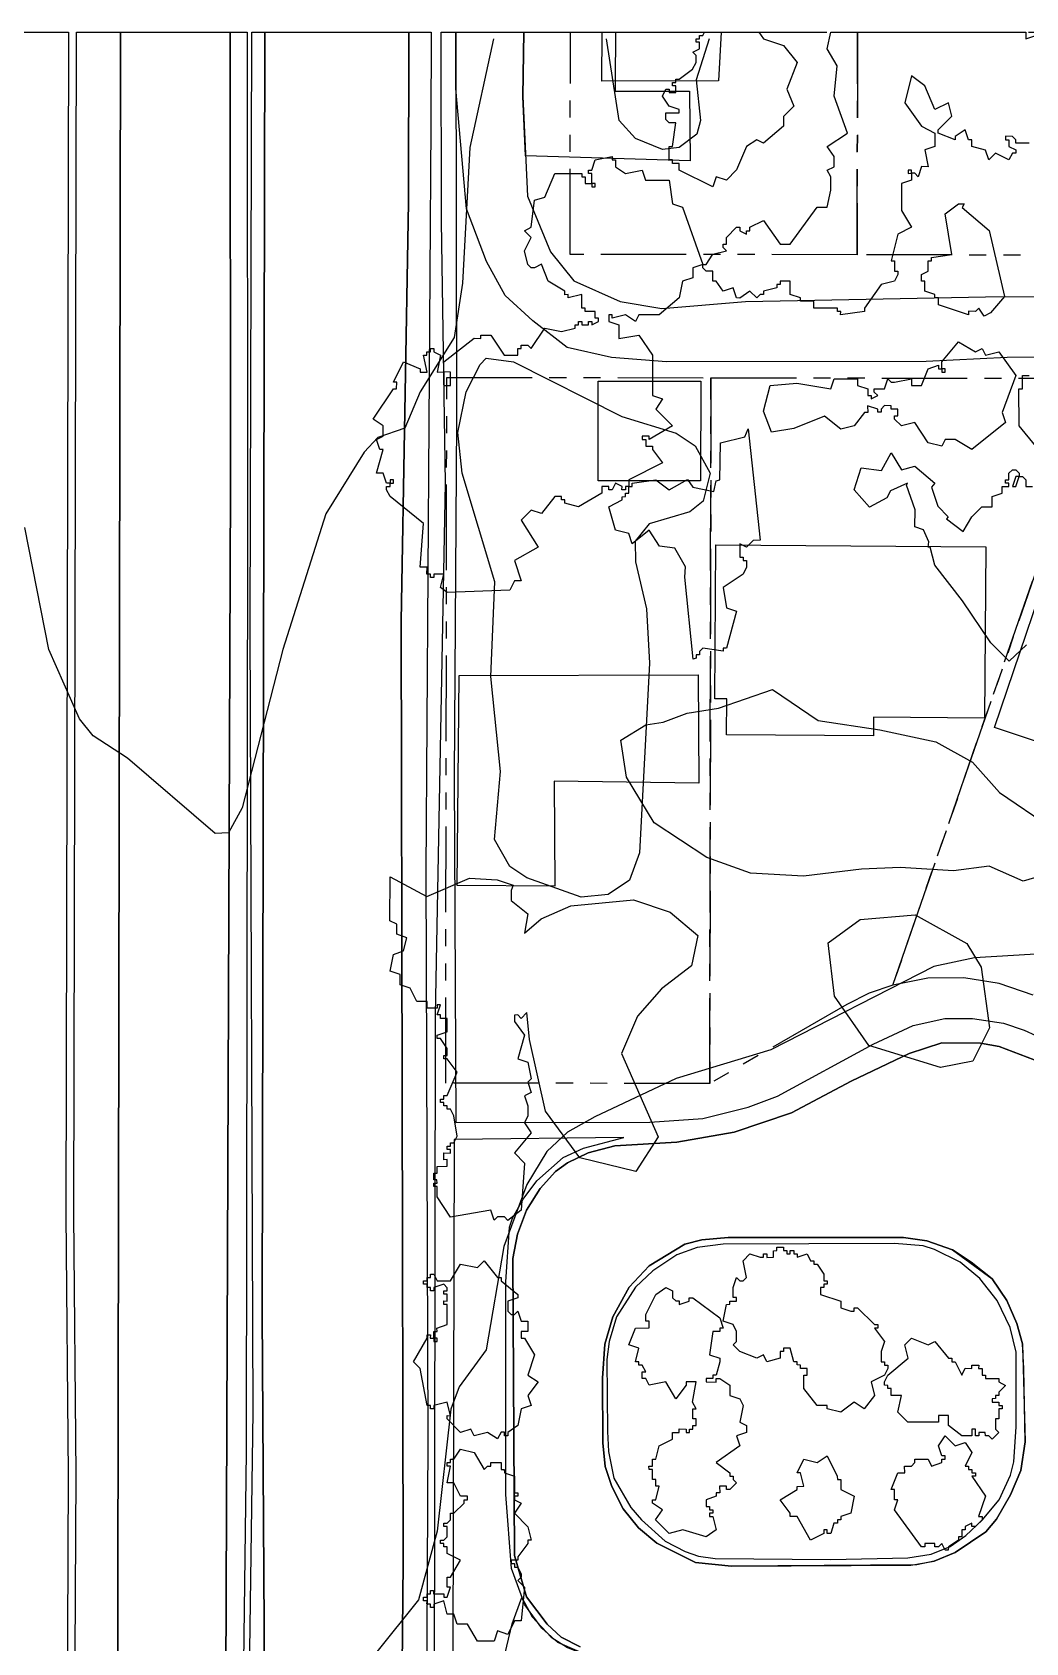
# Model space of a CAD drawing. Header units: metres. Extents: x -550 to 550, y -500 to 950.
# Drawn here: x 151.3 to 225.1, y 830.4 to 950 of the extents above; entities that cross this region are included whole.
import ezdxf

# ---------------------------------------------------------------- set-up
doc = ezdxf.new("R2010")
doc.units = ezdxf.units.M
doc.header["$LTSCALE"] = 2
doc.linetypes.add('PHANTOM', pattern=[6.35, 3.175, -0.635, 0.635, -0.635, 0.635, -0.635])
for name, color, linetype in [('SITE-BLDG-EXIST', 7, 'CONTINUOUS'), ('SITE-PARKING', 250, 'CONTINUOUS'), ('SITE-PROPERTY', 7, 'PHANTOM'), ('SITE-ROAD-CURB', 7, 'CONTINUOUS'), ('SITE-ROAD-GRAVEL', 32, 'CONTINUOUS'), ('SITE-ROAD-PAVED', 7, 'CONTINUOUS'), ('SITE-TREE-CANOPY', 94, 'CONTINUOUS'), ('TOPO-CONTOUR-MINOR', 9, 'CONTINUOUS')]:
    doc.layers.add(name, color=color, linetype=linetype)

msp = doc.modelspace()

# ---------------------------------------------------------------- linework, layer by layer
at = {"layer": 'SITE-BLDG-EXIST'}
for points in [[(202.32, 946.4), (193.64, 946.37), (193.66, 950), (202.5, 950)], [(193.37, 916.69), (193.37, 924.09), (200.99, 924.08), (200.98, 916.69)], [(222.82, 898.36), (228.06, 913.77), (240.13, 909.61), (239.11, 906.65), (243.14, 905.29), (239.61, 895.01), (230.05, 898.19), (229.41, 896.15)], [(222.19, 911.78), (222.09, 899.06), (213.83, 899.12), (213.82, 897.74), (202.91, 897.82), (202.93, 900.5), (202.03, 900.5), (202.11, 911.93)], [(183.04, 902.22), (200.81, 902.28), (200.84, 894.22), (190.11, 894.38), (190.14, 886.58), (182.88, 886.63)]]:
    msp.add_lwpolyline(points, close=True, dxfattribs=at)
at = {"layer": 'SITE-PARKING'}
msp.add_lwpolyline([(194.64, 946.26), (194.64, 945.62), (200.15, 945.63), (200.2, 940.44), (187.98, 940.81), (187.76, 945.23), (187.84, 950), (194.66, 950)], close=True, dxfattribs=at)
at = {"layer": 'SITE-PROPERTY'}
for points in [[(212.62, 933.47), (191.28, 933.5), (191.31, 950), (212.64, 950)], [(232.37, 933.43), (212.62, 933.47), (212.64, 950), (235.09, 950)], [(201.66, 871.92), (182.04, 871.95), (182.12, 924.36), (201.75, 924.34)], [(215.26, 879.23), (213.51, 878.62), (211.86, 877.79), (201.66, 871.92), (201.75, 924.34), (230.87, 924.29)], [(225.69, 878.48), (223.17, 879.35), (220.54, 879.78), (217.88, 879.74), (215.26, 879.23), (230.87, 924.29), (259.76, 914.61)]]:
    msp.add_lwpolyline(points, close=True, dxfattribs=at)
at = {"layer": 'SITE-ROAD-CURB'}
for points in [[(167.32, 913.5), (167.21, 844.57), (166.48, 787.81), (165.02, 761.09), (163.43, 738.49), (161.3, 701.16), (157.29, 622.89), (157.34, 644.97), (159.61, 685.59), (162.82, 750.86), (165.64, 815.03), (166.05, 916.34), (166.01, 950), (167.29, 950)], [(168.41, 854.87), (168.65, 816.22), (167.77, 788.12), (165.89, 751.32), (163.79, 704.22), (162.9, 673.34), (162.6, 674.32), (161.92, 675.29), (161.04, 676.07), (160.92, 676), (162.91, 711.99), (165.29, 760.97), (166.9, 787.3), (167.72, 847.53), (167.5, 905.86), (167.62, 950), (168.6, 950)], [(180.94, 943.09), (180.57, 887.63), (180.71, 845.68), (180.43, 790.76), (179.93, 748.75), (177.27, 748.93), (176.62, 716.15), (176.3, 690.22), (176.34, 671.85), (176.72, 666.08), (174.57, 666.16), (174.29, 670.64), (174.11, 694.77), (174.43, 712.1), (175.15, 735.32), (176.2, 751.53), (178.07, 788.3), (178.59, 805.51), (178.88, 836.35), (178.72, 906.27), (179.28, 937.35), (179.31, 950), (180.95, 950)], [(182.56, 829.97), (182.57, 828.98), (193.59, 829.02), (190.37, 830.41), (189.19, 831.46), (187.91, 833.19), (186.92, 835.91), (186.51, 841.39), (186.52, 857.18), (186.79, 861.25), (187, 861.93), (187.8, 863.33), (188.81, 864.68), (190.78, 866.43), (192.27, 867.13), (195.27, 867.9), (182.66, 867.76)], [(219.69, 859.57), (222.65, 857.42), (223.75, 855.8), (224.49, 854.1), (224.9, 852.58), (225.09, 845.3), (224.79, 843.19), (224, 841.36), (222.97, 839.57), (222.17, 838.63), (219.9, 837.08), (218.33, 836.44), (217.05, 836.18), (203.28, 836.08), (200.61, 836.35), (197.73, 837.78), (196.37, 838.92), (195.22, 840.34), (194.38, 841.99), (193.89, 843.48), (193.71, 845.23), (193.68, 850.03), (193.86, 852.57), (194.45, 854.59), (195.67, 856.8), (197.16, 858.38), (199.81, 859.98), (201.08, 860.31), (203.04, 860.49), (216.07, 860.48), (217.8, 860.24)], [(210.65, 836.58), (216.39, 836.69), (218.12, 836.96), (219.52, 837.53), (220.7, 838.34), (221.91, 839.5), (223.16, 841), (224, 842.83), (224.27, 843.82), (224.43, 846.42), (224.44, 851.96), (223.98, 853.81), (223.01, 855.8), (221.73, 857.44), (220.26, 858.66), (218.37, 859.6), (217.51, 859.86), (215.39, 860.03), (202.66, 859.99), (200.73, 859.73), (199.22, 859.19), (197.43, 858.01), (196.14, 856.79), (194.74, 854.59), (194.18, 852.77), (194.02, 851.43), (194.07, 846.08), (194.13, 844.6), (194.54, 842.6), (195.79, 840.44), (196.59, 839.51), (198.34, 837.92), (199.83, 837.17), (200.82, 836.82), (202.06, 836.63)]]:
    msp.add_lwpolyline(points, close=True, dxfattribs=at)
for points in [[(181.11, 756.95), (181.27, 877.01), (182.03, 916.51), (181.73, 935.93), (181.71, 950), (182.79, 950), (182.85, 921.15), (182.66, 894.74), (182.78, 869.02), (197.21, 869.04), (201.14, 869.33), (204.52, 870.16), (206.69, 870.98), (213.8, 874.83), (216.78, 876.23), (219.14, 876.76), (221.19, 876.74), (223.48, 876.39), (225.03, 875.89), (226.75, 875.1)], [(226.28, 873.47), (223.18, 874.68), (221.79, 874.91), (218.91, 874.95), (216.49, 874.14), (212.16, 872.09), (207.73, 869.74), (203.48, 868.3), (199.21, 867.57), (194.61, 867.3), (192.62, 866.78), (191.08, 866.02), (190.21, 865.38), (189.06, 864.11), (188.05, 862.51), (187.38, 860.73), (187.04, 858.92), (187.15, 836.86), (188.04, 833.8), (189.57, 831.77), (190.61, 830.8), (192.02, 830.07)]]:
    msp.add_lwpolyline(points, dxfattribs=at)
at = {"layer": 'SITE-ROAD-GRAVEL'}
msp.add_lwpolyline([(228.78, 925.88), (223.77, 925.85), (217.74, 925.55), (198.46, 925.53), (194.35, 925.85), (191.06, 926.59), (188.51, 928.57), (186.47, 930.45), (185.08, 932.98), (183.59, 936.87), (182.78, 945.83), (182.79, 950), (187.84, 950), (187.76, 945.23), (188.13, 937.83), (189.82, 933.68), (191.55, 931.53), (195.01, 930), (198.1, 929.49), (204.31, 930), (209.48, 930.11), (222.15, 930.35), (226.77, 930.36)], dxfattribs=at)
msp.add_lwpolyline([(186.31, 829), (186.98, 831.78), (187.7, 833.74), (188.46, 832.31), (189.88, 830.79), (191.1, 830.04), (193.59, 829.02)], close=True, dxfattribs=at)
at = {"layer": 'SITE-ROAD-PAVED'}
for points in [[(146.39, 950), (154.01, 950), (153.81, 862.2), (153.99, 842.88), (153.9, 825.09), (153.37, 794.86), (152.64, 779.42), (151.32, 758.33), (150.2, 733.23)], [(150.79, 733.2), (151.92, 758.3), (153.23, 779.39), (153.96, 794.84), (154.49, 825.09), (154.58, 842.87), (154.41, 862.2), (154.61, 950), (157.86, 950), (157.34, 644.97), (154.87, 590.79), (154.96, 588.94), (154.04, 573.93), (153.97, 564.38), (154.08, 560.39), (154.58, 554.35), (156.27, 540.43), (157.14, 531.16), (156.85, 362.7)], [(162.45, 539.21), (162.79, 643.43), (163.11, 666.91), (162.9, 673.34), (163.79, 704.22), (165.89, 751.32), (167.77, 788.12), (168.65, 816.22), (168.41, 854.87), (168.6, 950), (179.31, 950), (179.28, 937.35), (178.72, 906.27), (178.88, 836.35), (178.59, 805.51), (178.07, 788.3), (176.2, 751.53), (175.15, 735.32), (174.43, 712.1), (174.11, 694.77), (174.29, 670.64), (174.57, 666.16), (175.22, 641.36), (177.39, 607.67)], [(192.02, 830.07), (190.61, 830.8), (189.57, 831.77), (188.04, 833.8), (187.15, 836.86), (187.04, 858.92), (187.38, 860.73), (188.05, 862.51), (189.06, 864.11), (190.21, 865.38), (191.08, 866.02), (192.62, 866.78), (194.61, 867.3), (199.21, 867.57), (203.48, 868.3), (207.73, 869.74), (212.16, 872.09), (216.49, 874.14), (218.91, 874.95), (221.79, 874.91), (223.18, 874.68), (226.28, 873.47)]]:
    msp.add_lwpolyline(points, dxfattribs=at)
for points in [[(166.05, 916.34), (165.64, 815.03), (162.82, 750.86), (159.61, 685.59), (157.34, 644.97), (157.86, 950), (166.01, 950)], [(222.17, 838.63), (222.97, 839.57), (224, 841.36), (224.79, 843.19), (225.09, 845.3), (225, 850.76), (224.9, 852.58), (224.49, 854.1), (223.75, 855.8), (222.65, 857.42), (221.1, 858.65), (219.69, 859.57), (217.8, 860.24), (216.07, 860.48), (203.04, 860.49), (201.08, 860.31), (199.81, 859.98), (197.16, 858.38), (195.67, 856.8), (194.45, 854.59), (193.86, 852.57), (193.68, 850.03), (193.71, 845.23), (193.89, 843.48), (194.38, 841.99), (195.22, 840.34), (196.37, 838.92), (197.73, 837.78), (200.61, 836.35), (203.28, 836.08), (216.6, 836.14), (218.33, 836.44), (219.9, 837.08)]]:
    msp.add_lwpolyline(points, close=True, dxfattribs=at)
at = {"layer": 'SITE-TREE-CANOPY'}
for points in [[(205.65, 949.51), (207.14, 949.01), (208.15, 947.76), (207.4, 945.76), (207.9, 944.51), (207.14, 943.75), (207.15, 943.01), (205.65, 941.77), (205.15, 942.01), (204.4, 941.51), (203.65, 939.77), (202.9, 939.01), (202.15, 939.26), (201.9, 938.51), (199.4, 939.76), (199.4, 940.26), (198.9, 940.26), (198.9, 940.51), (198.64, 940.51), (198.65, 941.51), (198.9, 941.51), (199.15, 943.26), (198.65, 943.26), (198.4, 943.51), (198.4, 944.01), (199.4, 944.01), (199.4, 944.27), (198.65, 944.51), (198.15, 945.26), (198.4, 945.76), (198.64, 945.76), (198.65, 945.51), (199.15, 945.51), (199.15, 946.01), (198.9, 946.01), (198.9, 946.26), (199.15, 946.26), (199.15, 946.51), (199.4, 946.51), (200.39, 947.26), (200.65, 947.76), (200.65, 948.26), (200.4, 948.51), (200.9, 948.76), (200.9, 949.26), (200.65, 949.26), (200.65, 949.51), (200.9, 949.51), (200.9, 949.76), (201.15, 949.76), (201.27, 950), (205.32, 950)], [(177.65, 916.51), (177.4, 917.26), (176.9, 917.26), (177.4, 919.01), (177.15, 919.01), (176.9, 919.76), (177.4, 920.01), (177.4, 920.76), (176.65, 921.26), (178.15, 923.51), (178.39, 923.51), (178.4, 924.01), (178.15, 924.01), (178.9, 925.51), (180.14, 925.01), (180.14, 924.76), (180.65, 924.76), (180.4, 926.01), (180.64, 926.01), (180.64, 926.26), (180.9, 926.26), (180.9, 926.51), (181.15, 926.51), (181.15, 926.26), (181.65, 926.01), (181.4, 924.75), (181.9, 924.77), (181.9, 925.51), (184.15, 927.27), (184.65, 927.26), (184.65, 927.51), (185.4, 927.51), (186.39, 926.01), (187.4, 926.02), (187.4, 926.5), (187.65, 926.52), (187.65, 926.76), (188.14, 926.76), (188.4, 926.51), (189.4, 928.02), (190.65, 927.76), (191.65, 928.01), (191.65, 928.26), (191.9, 928.26), (191.9, 928.51), (192.15, 928.51), (192.15, 928.26), (192.65, 928.26), (192.65, 928.51), (192.9, 928.51), (192.9, 928.26), (193.4, 928.51), (193.4, 928.76), (193.15, 928.76), (193.15, 929.26), (192.4, 929.26), (192.4, 929.51), (192.15, 929.51), (192.15, 930.51), (191.15, 930.26), (191.15, 930.52), (190.89, 930.5), (190.89, 930.76), (189.65, 931.51), (189.15, 932.77), (188.65, 932.51), (188.4, 932.51), (188.14, 932.76), (187.9, 933.76), (188.4, 934.76), (187.9, 935.26), (188.4, 935.51), (188.65, 937.52), (189.4, 937.76), (190.15, 939.5), (192.15, 939.51), (192.15, 939.26), (192.4, 939.26), (192.4, 938.76), (192.9, 938.76), (192.9, 939.51), (192.65, 939.51), (192.65, 939.76), (192.9, 939.76), (193.15, 940.51), (194.4, 940.76), (194.4, 940.51), (194.65, 940.51), (194.65, 940.01), (195.4, 939.51), (196.65, 939.76), (196.89, 939.01), (198.65, 939.02), (198.9, 937.26), (199.64, 937.01), (201.15, 932.76), (200.4, 932.51), (200.4, 931.76), (199.64, 931.51), (199.4, 930.26), (197.9, 929.01), (196.4, 929.01), (196.15, 928.51), (195.4, 929.01), (194.4, 928.77), (194.4, 929.01), (194.15, 929.01), (194.15, 928.51), (194.9, 928.26), (194.9, 927.26), (196.4, 927.51), (197.4, 926.01), (197.4, 923.01), (198.14, 922.76), (197.65, 922.01), (198.9, 920.76), (197.15, 919.76), (197.15, 920.01), (196.65, 920.01), (196.65, 919.76), (196.9, 919.76), (196.9, 919.26), (197.4, 919.26), (197.4, 919.01), (198.15, 918.01), (195.64, 916.76), (195.65, 916.26), (195.4, 916.26), (195.4, 916), (195.14, 916.01), (195.15, 916.26), (194.65, 916.51), (194.4, 916.01), (194.15, 916.01), (194.15, 916.26), (193.65, 916.26), (193.65, 915.76), (191.9, 914.76), (190.9, 915.01), (190.9, 915.27), (190.65, 915.27), (190.65, 915.51), (190.14, 915.51), (189.15, 914.26), (188.4, 914.51), (187.65, 913.76), (188.9, 911.76), (187.15, 910.77), (187.64, 909.26), (187.15, 909.26), (186.8, 908.57), (182.15, 908.39), (181.65, 908.76), (181.89, 909.76), (181.15, 909.76), (181.15, 909.5), (180.9, 909.51), (180.9, 909.76), (180.64, 909.76), (180.65, 910.26), (180.15, 910.26), (180.4, 913.51), (177.9, 915.52), (177.65, 916.01), (177.65, 916.26), (177.9, 916.26), (177.9, 916.51)], [(216.65, 939.76), (216.4, 939.76), (216.4, 939.5), (216.65, 939.52)], [(192.9, 938.51), (193.14, 938.51), (193.14, 938.76), (192.9, 938.76)], [(220.43, 936.99), (222.42, 935.27), (223.56, 930.36), (222.53, 929.15), (222.05, 928.91), (221.65, 929.51), (221.4, 929.26), (220.9, 929.27), (220.89, 929.01), (218.65, 929.76), (218.65, 930.26), (218.4, 930.26), (218.4, 930.51), (217.65, 930.76), (217.65, 931.51), (217.39, 931.51), (217.4, 932.01), (217.9, 932.26), (217.89, 933.01), (218.15, 933.01), (218.15, 933.26), (219.65, 933.5), (219.15, 936.51), (220.15, 937.26), (220.56, 937.26)], [(218.9, 925.26), (218.9, 925.51), (220.15, 927.01), (221.4, 926.26), (221.9, 926.51), (222.15, 926.02), (223.15, 926.26), (224.4, 924.51), (223.4, 921.76), (223.65, 921.01), (221.15, 919.01), (219.9, 919.76), (219.15, 919.76), (218.9, 919.26), (217.9, 919.51), (216.9, 921.01), (215.9, 920.76), (215.39, 921.26), (215.39, 921.51), (215.65, 921.51), (215.65, 922.01), (215.15, 922.01), (215.15, 922.26), (214.64, 922.27), (214.4, 922.01), (214.4, 921.77), (214.15, 921.77), (214.15, 922.01), (213.39, 922.26), (213.4, 921.76), (213.15, 921.76), (212.4, 920.76), (211.4, 920.51), (210.18, 921.48), (207.9, 920.56), (206.26, 920.3), (205.65, 921.85), (206.16, 923.76), (208.14, 923.93), (210.65, 923.51), (210.9, 924.26), (212.65, 924.26), (212.65, 923.76), (213.4, 923.51), (213.4, 923.01), (213.65, 923.01), (213.65, 922.76), (214.15, 923.01), (213.89, 923.26), (213.89, 923.51), (214.65, 923.51), (214.9, 924.26), (215.15, 924.01), (215.4, 924.01), (216.65, 924.26), (216.65, 923.76), (217.4, 923.76), (217.9, 925.01), (218.65, 925.26), (218.65, 925.01), (218.9, 925.01)], [(181.9, 923.76), (182.4, 923.76), (182.4, 924.76), (181.9, 924.77)], [(218.9, 924.76), (219.15, 924.76), (219.15, 925.01), (218.9, 925.01)], [(195.9, 916.26), (195.9, 916.5), (197.65, 916.76), (198.65, 916.01), (200.01, 916.77), (200.41, 916.22), (201.96, 915.89), (202.14, 916.67), (202.4, 916.76), (202.47, 919.51), (204.28, 919.94), (204.52, 920.55), (205.41, 912.27), (204.9, 912.26), (204.4, 911.76), (203.9, 912.01), (203.9, 911.01), (204.15, 911.01), (204.15, 910.77), (204.4, 910.77), (204.4, 910.26), (204.15, 909.76), (202.65, 908.77), (202.9, 907.26), (203.65, 907.01), (202.9, 904.26), (202.65, 904.26), (202.65, 904.02), (201.15, 904.26), (200.9, 904.01), (200.9, 903.76), (200.65, 903.76), (200.65, 903.51), (200.42, 903.44), (199.8, 909.53), (199.85, 910.3), (199.06, 911.68), (197.93, 911.83), (197.15, 913.01), (195.9, 912.01), (195.65, 912.76), (194.65, 913.01), (194.15, 914.76), (195.15, 915.26), (195.15, 915.5), (195.4, 915.52), (195.4, 915.76), (195.65, 915.76), (195.65, 916.26)], [(178.15, 916.51), (178.15, 916.76), (177.9, 916.76), (177.9, 916.51)], [(224.4, 917.01), (224.15, 916.26), (224.4, 916.26), (224.65, 917.01)], [(222.42, 888.05), (219.77, 887.71), (215.81, 887.97), (212.94, 887.85), (208.63, 887.31), (204.68, 887.54), (201.44, 888.7), (197.52, 891.29), (195.47, 894.68), (195.05, 897.43), (196.91, 898.56), (198.19, 898.76), (199.99, 899.42), (202.32, 899.79), (206.32, 901.19), (209.73, 898.89), (214.3, 898.19), (218.47, 897.29), (221.18, 895.79), (223.19, 893.53), (226.99, 890.95), (227.6, 888.54), (227.41, 887.67), (224.95, 886.95)], [(189.14, 884.15), (191.34, 885.11), (196, 885.55), (198.73, 884.65), (200.78, 882.91), (200.3, 880.67), (198.08, 878.95), (196.29, 876.93), (195.11, 874.14), (197.84, 867.96), (196.18, 865.39), (192.01, 866.39), (189.46, 869.86), (188.27, 875.19), (188.08, 877.19), (187.64, 876.76), (187.4, 877.02), (187.15, 877), (187.15, 876.52), (187.9, 875.51), (187.4, 873.76), (188.15, 873.51), (188.4, 872.26), (188.14, 872.01), (188.4, 871.26), (187.9, 871.01), (188.15, 870.26), (188.15, 869.51), (187.89, 869.01), (188.4, 868.26), (187.15, 866.76), (187.9, 866.01), (187.65, 862.51), (186.65, 861.75), (186.4, 862.01), (185.9, 862.01), (185.65, 861.76), (185.4, 862.51), (182.39, 862), (181.4, 863.51), (181.4, 864.26), (181.15, 864.26), (181.15, 864.51), (181.4, 864.51), (181.39, 864.76), (181.15, 864.77), (181.15, 865.27), (181.4, 865.27), (181.4, 865.75), (182.15, 865.77), (182.15, 866.27), (181.89, 866.25), (181.9, 866.76), (182.4, 866.75), (182.39, 867.01), (182.15, 867.01), (182.15, 867.26), (182.39, 867.26), (182.39, 867.51), (182.65, 867.51), (182.9, 868.01), (182.65, 869.51), (182.4, 870.01), (182.15, 870.01), (182.15, 870.26), (181.9, 870.26), (181.9, 870.52), (181.65, 870.52), (181.65, 870.76), (181.9, 870.76), (181.9, 871.02), (182.15, 871.02), (182.9, 872.76), (182.15, 873.76), (181.9, 873.76), (181.9, 874.01), (182.15, 874.01), (182.15, 874.51), (181.65, 875.27), (181.4, 875.27), (181.4, 875.51), (182.15, 875.77), (182.15, 876.76), (181.65, 876.76), (181.65, 877.01), (181.4, 877.01), (181.65, 877.76), (181.4, 877.76), (181.4, 877.51), (180.65, 877.51), (180.65, 878.01), (179.89, 878.02), (179.4, 879.01), (178.65, 879.26), (178.65, 880.01), (177.9, 880.26), (178.15, 881.51), (178.9, 881.77), (179.15, 882.75), (178.4, 883.01), (178.4, 883.76), (177.89, 884.01), (177.9, 887.26), (180.64, 885.82), (183.8, 887.16), (185.87, 887.04), (187.06, 886.66), (186.9, 886.26), (186.9, 885.51), (188.15, 884.51), (187.9, 883.08)], [(221.21, 873.58), (218.82, 873.12), (213.48, 874.75), (210.94, 878.41), (210.45, 882.37), (212.83, 884.09), (216.92, 884.45), (220.76, 882.33), (221.82, 880.55), (222.46, 876.05)], [(207.15, 859.51), (207.4, 859.51), (207.39, 859.26), (207.65, 859.26), (207.65, 859.51), (207.9, 859.51), (207.9, 859.26), (208.15, 859.26), (208.15, 859.01), (208.9, 859.26), (209.15, 858.76), (209.4, 858.76), (209.4, 858.51), (209.65, 858.51), (210.15, 857.76), (210.14, 857.26), (210.4, 857.26), (210.4, 857.01), (210.14, 857.01), (210.15, 856.76), (209.9, 856.76), (209.9, 856.26), (211.4, 855.76), (211.4, 855.26), (212.15, 855.01), (212.4, 855.01), (212.4, 855.26), (212.65, 855.26), (213.9, 854.01), (214.15, 854.01), (214.15, 853.76), (213.9, 853.76), (214.65, 852.76), (214.4, 852.01), (214.4, 851.26), (214.65, 851.26), (214.64, 851.01), (214.9, 851.01), (214.9, 850.76), (214.65, 850.26), (213.65, 849.76), (213.9, 848.76), (213.14, 847.76), (212.39, 848.26), (211.4, 847.51), (210.4, 847.76), (210.4, 848.01), (209.65, 848.01), (208.65, 849.26), (208.65, 850.26), (208.9, 850.26), (208.9, 850.76), (208.4, 850.76), (208.4, 851.01), (208.15, 851.02), (208.15, 851.26), (207.9, 851.26), (207.65, 852.26), (207.15, 852.26), (207.15, 852.01), (206.9, 852.01), (206.9, 851.51), (205.9, 851.26), (205.65, 851.76), (205.15, 851.51), (203.9, 852.01), (203.4, 852.51), (203.65, 852.76), (203.65, 853.51), (203.4, 854.01), (202.65, 854.26), (202.9, 855.5), (203.15, 855.52), (203.15, 855.76), (203.65, 855.76), (203.65, 856.02), (203.4, 856.02), (203.4, 856.76), (203.65, 857.51), (203.9, 857.26), (204.15, 857.26), (204.39, 857.51), (204.15, 858.76), (204.65, 859.26), (205.4, 859.01), (205.65, 859.01), (205.65, 859.26), (205.9, 859.26), (205.9, 859), (206.4, 859.02), (206.4, 859.5), (206.65, 859.52), (206.64, 859.76), (207.15, 859.76)], [(181.15, 853.26), (181.15, 853.51), (181.4, 853.51), (181.39, 853.76), (182.15, 854.01), (182.15, 855.51), (181.9, 855.51), (181.9, 855.77), (182.15, 855.76), (182.15, 856.27), (181.9, 856.27), (181.9, 856.51), (182.15, 856.51), (182.15, 856.75), (181.9, 857.01), (181.15, 856.76), (181.15, 856.51), (180.9, 856.51), (180.9, 856.76), (180.65, 856.76), (180.65, 857.01), (180.39, 857.01), (180.39, 857.26), (180.65, 857.26), (180.65, 857.51), (180.9, 857.51), (180.9, 857.76), (181.15, 857.76), (181.4, 857.26), (182.4, 857.26), (183.15, 858.51), (184.4, 858.26), (184.9, 858.76), (185.9, 857.51), (186.15, 857.51), (186.15, 857.26), (187.4, 856.26), (187.4, 856.01), (186.65, 855.76), (186.65, 855.01), (186.9, 854.76), (187.15, 854.76), (187.4, 855.01), (187.65, 854.26), (188.15, 854.26), (188.15, 853.51), (187.65, 853.51), (187.65, 853.01), (187.9, 853.01), (188.65, 851.76), (188.14, 850.26), (188.9, 849.76), (188.15, 848.76), (188.39, 848.01), (187.65, 847.76), (187.4, 846.51), (186.65, 846.01), (186.65, 845.76), (186.4, 845.76), (186.4, 846.02), (186.15, 846.02), (185.9, 845.52), (185.15, 846.01), (184.15, 845.76), (183.9, 846.26), (183.15, 846.01), (182.15, 847.01), (182.14, 847.26), (182.4, 847.25), (182.15, 848.26), (181.15, 848.01), (181.15, 847.76), (180.9, 847.76), (180.9, 848.01), (180.65, 848.01), (180.15, 850.76), (179.65, 851.26), (180.65, 853.01), (180.65, 853.26), (180.9, 853.26), (180.89, 853.01), (181.15, 853.01)], [(199.15, 855.77), (199.4, 855.77), (199.4, 855.51), (200.14, 855.76), (200.14, 856.01), (200.4, 856.01), (202.4, 854.52), (202.65, 853.76), (202.4, 853.76), (202.4, 853.51), (201.9, 853.51), (201.65, 851.76), (202.4, 851.51), (202.4, 851.26), (202.15, 850.26), (201.9, 850.26), (201.9, 850.01), (201.4, 850.01), (201.4, 849.76), (202.14, 849.75), (202.15, 850.01), (202.4, 850.01), (203.15, 849.51), (203.15, 848.76), (203.9, 848.51), (204.15, 848.01), (203.9, 846.76), (204.39, 846.51), (204.4, 846.01), (203.65, 845.76), (203.9, 845.01), (202.15, 843.76), (203.15, 843.01), (203.15, 842.76), (203.4, 842.76), (203.4, 842.51), (203.64, 842.26), (203.15, 841.76), (202.9, 841.76), (202.9, 842.01), (202.39, 842.01), (202.4, 841.51), (202.15, 841.51), (202.15, 841.26), (201.4, 841.01), (201.4, 840.51), (201.65, 840.51), (201.65, 840.26), (201.9, 840.26), (201.9, 840.01), (201.65, 840.01), (201.65, 839.76), (201.9, 839.75), (202.14, 838.76), (201.4, 838.26), (199.65, 838.76), (198.65, 838.51), (197.64, 839.52), (198.14, 840.26), (197.4, 840.76), (197.4, 841.01), (197.65, 841.01), (197.9, 842.01), (197.65, 842.01), (197.65, 842.51), (197.4, 842.51), (197.4, 843.26), (197.15, 843.26), (197.14, 843.51), (197.4, 843.51), (197.4, 844.01), (197.65, 844.01), (197.9, 845.01), (198.9, 845.51), (198.9, 846.01), (199.39, 846.01), (199.39, 846.27), (199.9, 846.26), (199.9, 846.01), (200.15, 846.01), (200.15, 846.26), (200.4, 846.26), (200.4, 846.51), (200.65, 846.51), (200.65, 847.01), (200.4, 847.01), (200.4, 847.75), (200.65, 847.77), (200.39, 848.26), (200.65, 849.76), (199.9, 849.76), (199.9, 849.51), (199.15, 848.51), (198.4, 849.76), (197.15, 849.51), (196.9, 850.01), (196.65, 850.01), (196.65, 850.51), (196.9, 850.51), (196.65, 851.01), (196.4, 851.01), (196.4, 851.26), (196.15, 851.26), (196.4, 852.26), (195.65, 852.51), (196.15, 853.76), (197.15, 853.77), (197.15, 854.26), (196.9, 854.26), (196.9, 854.76), (197.65, 856.26), (198.4, 856.76), (198.9, 856.51), (198.89, 856.01)], [(181.15, 852.76), (181.4, 852.76), (181.4, 853.01), (181.15, 853.01)], [(217.9, 852.52), (218.4, 852.76), (219.4, 851.51), (219.64, 851.51), (219.64, 851.26), (219.9, 851.26), (220.39, 850.27), (220.65, 850.77), (221.15, 850.76), (221.15, 851.01), (221.65, 851.01), (221.64, 850.76), (221.9, 850.76), (221.9, 850.26), (222.15, 850.26), (222.15, 850.01), (223.15, 850.01), (223.15, 849.76), (223.64, 849.5), (223.15, 849), (223.14, 848.76), (222.9, 848.76), (222.9, 848.52), (222.65, 848.5), (222.65, 848.26), (223.14, 848.26), (223.15, 848.01), (223.4, 848.01), (223.4, 847.76), (223.15, 847.76), (223.15, 847.01), (222.9, 847.01), (222.9, 846.26), (223.15, 846.01), (222.65, 845.51), (222.4, 845.76), (222.15, 845.76), (222.14, 846.01), (221.65, 846.01), (221.65, 845.76), (221.4, 845.76), (221.4, 846.26), (221.15, 846.26), (221.15, 845.76), (220.4, 845.76), (219.4, 846.51), (219.4, 847.26), (218.65, 847.26), (218.65, 846.76), (216.39, 846.76), (215.64, 847.51), (215.9, 848.76), (215.15, 848.76), (215.15, 849.26), (214.9, 849.26), (214.9, 849.5), (214.65, 849.51), (214.65, 849.76), (214.9, 850.26), (216.4, 851.51), (216.15, 852.51), (216.65, 853.01)], [(219.9, 845.02), (220.65, 845.26), (221.15, 844.51), (220.65, 843.51), (220.9, 843.51), (220.9, 843.26), (221.15, 843.26), (221.15, 843.01), (221.4, 843.01), (221.4, 842.76), (221.15, 842.76), (222.15, 841.26), (221.64, 839.76), (221.9, 839.76), (221.9, 839.51), (221.4, 839.01), (221.15, 839.01), (221.15, 839.26), (220.65, 839.01), (220.65, 838.76), (220.4, 838.76), (220.4, 838.26), (220.15, 838.26), (220.15, 838.01), (219.4, 837.51), (219.39, 837.26), (219.15, 837.26), (218.9, 837.76), (218.65, 837.51), (218.4, 837.51), (218.4, 837.76), (217.65, 837.75), (217.65, 837.51), (217.4, 837.51), (215.4, 840.26), (215.65, 841.01), (215.4, 841.01), (215.4, 841.76), (215.15, 841.76), (215.65, 843.01), (216.15, 843.01), (216.14, 843.51), (216.65, 843.51), (216.9, 843.76), (216.9, 844.01), (217.9, 844.01), (218.15, 843.51), (218.9, 843.76), (218.9, 844.02), (219.15, 844.02), (219.15, 844.26), (218.9, 844.26), (218.65, 845.01), (219.15, 845.76)], [(184.9, 843.26), (185.14, 843.51), (185.4, 843.51), (185.4, 843.76), (186.15, 843.76), (186.15, 843.26), (186.39, 843.26), (186.4, 843.01), (187.14, 842.75), (187.15, 841.51), (187.4, 841.51), (187.4, 841.26), (187.15, 841.26), (187.15, 841.01), (187.65, 840.76), (187.15, 840.01), (188.15, 839), (188.4, 838.01), (188.15, 838.01), (188.15, 837.76), (187.4, 836.76), (187.4, 836.51), (186.9, 836.51), (186.9, 836.26), (187.15, 836.26), (187.15, 836.01), (187.4, 836.01), (187.65, 835.51), (187.65, 835.26), (187.39, 835.01), (187.9, 834.51), (187.65, 832.01), (187.15, 832.01), (186.65, 831.01), (185.89, 831.27), (185.65, 830.51), (184.4, 830.51), (183.65, 831.76), (182.9, 831.76), (182.65, 832.52), (182.15, 832.51), (181.9, 833.51), (181.15, 833.26), (181.15, 833.01), (180.9, 833.01), (180.9, 833.26), (180.64, 833.26), (180.65, 833.51), (180.4, 833.51), (180.4, 833.76), (180.65, 833.76), (180.65, 834.01), (180.9, 834.01), (180.9, 834.26), (181.14, 834.26), (181.14, 834.01), (181.9, 834.01), (181.9, 833.76), (182.15, 833.76), (182.39, 834.51), (182.15, 834.51), (182.15, 835.26), (182.4, 835.26), (183.15, 836.51), (182.15, 837.01), (182.15, 837.51), (181.9, 837.51), (181.9, 837.76), (181.65, 837.76), (181.65, 838.01), (181.9, 838.01), (182.15, 838.26), (182.15, 839.01), (181.9, 839.01), (181.9, 839.26), (182.15, 839.26), (182.4, 839.51), (182.39, 840.01), (182.65, 840.01), (183.4, 840.76), (183.4, 841.01), (183.65, 841.01), (183.65, 841.26), (183.15, 841.26), (182.65, 842.26), (182.14, 842.26), (182.4, 843.51), (182.15, 843.51), (182.15, 843.76), (182.4, 843.76), (182.4, 844.01), (182.65, 844.01), (183.15, 844.76), (184.15, 844.51)], [(211.14, 842.76), (211.15, 842.51), (211.4, 842.51), (211.4, 841.76), (212.4, 841.27), (212.15, 840.01), (211.4, 839.76), (211.4, 839.51), (211.15, 839.51), (211.15, 839.26), (210.89, 839.27), (210.65, 838.51), (210.39, 838.51), (210.4, 838.77), (210.15, 838.77), (210.15, 838.51), (209.14, 838.01), (208.15, 839.76), (207.65, 839.76), (207.64, 840.01), (206.9, 841.01), (208.15, 841.76), (208.15, 842), (208.65, 842.02), (208.4, 843.01), (208.15, 843.01), (208.65, 844.01), (209.65, 843.76), (210.4, 844.26)]]:
    msp.add_lwpolyline(points, close=True, dxfattribs=at)
for points in [[(225.4, 941.76), (224.4, 941.76), (224.4, 942.01), (224.15, 942.26), (223.65, 942.27), (223.65, 942.01), (223.9, 942.01), (223.89, 941.51), (224.4, 941.26), (224.4, 941.01), (224.15, 941.01), (223.9, 940.51), (222.9, 941.01), (222.4, 940.51), (222.15, 941.25), (221.15, 941.51), (221.15, 942.01), (220.9, 942.01), (220.65, 942.76), (219.9, 942.26), (219.9, 942.01), (218.64, 942.51), (218.64, 942.76), (219.65, 943.76), (219.4, 944.76), (218.4, 944.26), (217.64, 946.01), (216.65, 946.76), (216.15, 944.76), (217.4, 943.01), (218.4, 942.51), (218.4, 941.52), (217.65, 941.26), (217.9, 940.01), (217.4, 940.02), (217.14, 939.26), (216.9, 939.52), (216.65, 939.52), (216.65, 939.02), (215.9, 938.76), (215.9, 936.76), (216.65, 935.51), (215.65, 935.01), (215.15, 933.01), (215.4, 933.01), (215.39, 932.26), (215.65, 932.26), (215.65, 932.01), (215.4, 931.51), (214.4, 931.26), (213.15, 929.51), (213.15, 929.26), (211.39, 929.01), (211.4, 929.26), (211.15, 929.26), (211.15, 929.51), (209.39, 929.51), (209.4, 930.01), (208.4, 930.02), (208.4, 930.26), (207.65, 930.51), (207.65, 931.51), (206.9, 931.51), (206.9, 931.26), (206.64, 931.26), (206.65, 931.01), (205.65, 930.76), (205.65, 930.51), (205.4, 930.51), (205.15, 930.26), (204.65, 930.77), (203.9, 930.25), (203.64, 930.26), (203.4, 931.01), (202.65, 930.76), (202.15, 931.51), (201.9, 931.51), (201.9, 932.26), (201.4, 932.26), (201.15, 932.51), (201.15, 932.76), (201.39, 932.76), (201.9, 933.51), (202.9, 933.76), (202.65, 934), (202.65, 934.26), (202.9, 934.26), (202.9, 934.76), (203.64, 935.51), (203.9, 935.51), (203.9, 935.26), (204.4, 935.01), (204.4, 935.26), (204.65, 935.26), (204.65, 935.52), (205.65, 936.01), (206.9, 934.26), (207.65, 934.27), (209.65, 937.01), (210.4, 937.01), (210.65, 938.26), (210.65, 939.26), (210.4, 939.76), (210.9, 940.01), (210.9, 940.76), (210.4, 941.51), (211.9, 942.51), (210.9, 945.26), (211.14, 947.51), (210.4, 948.76), (210.67, 950), (225.15, 950), (225.15, 949.5), (225.9, 949.76)], [(225.9, 919.26), (224.65, 920.76), (224.64, 923.51), (224.9, 923.51), (224.9, 924.51), (225.4, 924.51)], [(225.21, 904.5), (223.92, 903.29), (222.54, 904.66), (220.45, 907.76), (218.38, 910.42), (218.04, 911.76), (217.9, 911.76), (217.94, 912.15), (217.55, 913.04), (216.9, 913.26), (216.93, 914.53), (216.28, 916.37), (216.36, 916.5), (215.09, 915.95), (214.82, 915.41), (213.53, 914.72), (212.4, 916.01), (212.91, 917.65), (214.42, 917.45), (215.15, 918.76), (215.9, 917.51), (216.9, 917.76), (218.4, 916.51), (218.15, 916.2), (218.6, 914.81), (219.39, 914.01), (219.25, 913.87), (220.49, 912.91), (221.15, 914.01), (221.89, 914.76), (222.65, 914.76), (222.65, 915.51), (223.4, 915.76), (223.4, 916.26), (223.9, 916.26), (223.9, 916.51), (223.65, 916.51), (223.65, 916.76), (223.9, 916.76), (223.9, 917.26), (224.15, 917.51), (224.4, 917.51), (224.65, 917.26), (224.65, 917.01), (224.9, 917.01), (225.15, 916.76), (225.15, 916.26), (225.65, 916.26)]]:
    msp.add_lwpolyline(points, dxfattribs=at)
at = {"layer": 'TOPO-CONTOUR-MINOR'}
for points in [[(185.59, 949.5), (183.83, 941.44), (183.29, 931.36), (182.67, 927.33), (180.15, 923.3), (179.01, 920.6), (176.99, 919.9), (175.99, 918.82), (173.14, 914.23), (169.94, 904.16), (166.92, 892.4), (165.91, 890.55), (164.9, 890.48), (158.38, 896.09), (155.83, 897.75), (154.83, 899), (152.55, 904.15), (150.77, 913.22)], [(201.62, 949.5), (200.66, 946.47), (200.97, 943.45), (200.7, 942.44), (199.4, 941.44), (198.15, 941.28), (196.14, 942.11), (194.94, 943.45), (194, 949.5)], [(228.38, 881.67), (221.33, 881.26), (218.31, 880.62), (206.21, 874.41), (199.16, 872.28), (193.12, 869.44), (191.1, 868.3), (189.55, 866.87), (188.08, 864.42), (186.37, 859.82), (185.05, 852.14), (183.04, 849.39), (182.43, 847.73), (181.41, 838.66), (180.02, 833.57), (176.82, 829.59)]]:
    msp.add_lwpolyline(points, dxfattribs=at)
msp.add_lwpolyline([(184.61, 925.31), (185.05, 925.78), (187.07, 925.51), (195.13, 921.46), (199.16, 920.23), (200.58, 919.27), (201.7, 917.25), (201.18, 915.16), (200.17, 914.38), (197.15, 913.48), (196.13, 912.21), (196.14, 910.66), (196.97, 907.18), (197.19, 903.15), (196.45, 889.04), (195.7, 887.02), (194.12, 885.95), (192.11, 885.75), (188.08, 887.2), (186.8, 888.03), (185.67, 890.05), (186.1, 895.09), (185.4, 902.14), (185.68, 909.19), (183.27, 917.25), (182.93, 920.28), (183.57, 923.3)], close=True, dxfattribs=at)

doc.saveas('drawing.dxf')
